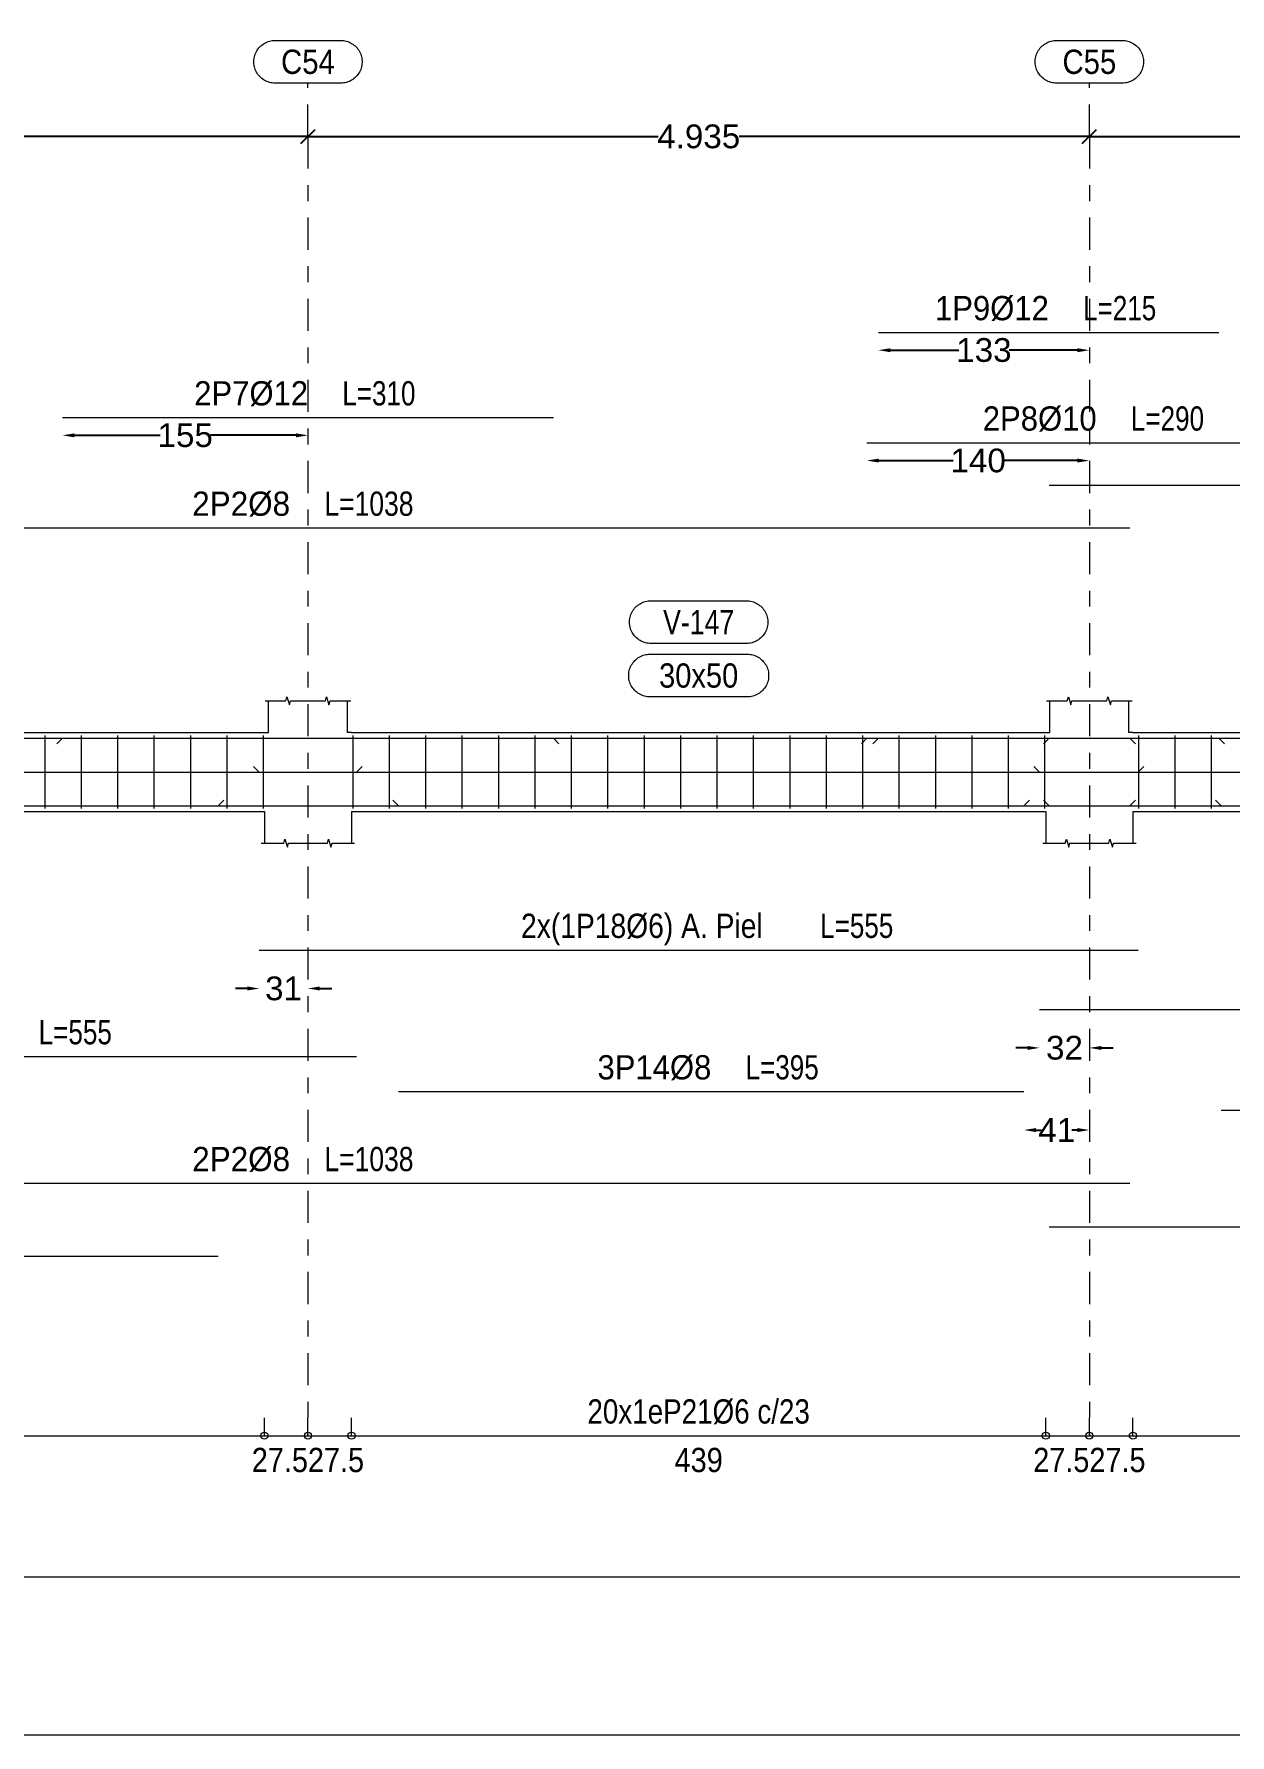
# Model space of a CAD drawing. Header units: millimetres. Extents: x 2 to 158, y -69 to 77.
# Drawn here: x 102.46 to 110.01, y 2.99 to 13.73 of the extents above; entities that cross this region are included whole.
import ezdxf
from ezdxf.enums import TextEntityAlignment as Align

# ---------------------------------------------------------------- set-up
doc = ezdxf.new("R2010")
doc.units = ezdxf.units.MM
doc.linetypes.add('CYPE_RAYAPUNTO', pattern=[0.4125, 0.2025, -0.105, 0, -0.105])
for name, color, linetype, lineweight in [('ALZ_ARM_LONG_ARM_TEXTOS', 3, 'Continuous', 9), ('ALZ_ARM_LONG_TXT_LONG', 3, 'Continuous', 9), ('ALZ_ARM_TRANS_TXT_EST', 3, 'Continuous', 9), ('ALZ_CONT_NUDOS', 122, 'Continuous', 9), ('ALZ_CONT_VIG_HORMIGON', 2, 'Continuous', 9), ('ALZ_COT_COT_ARM', 3, 'Continuous', 0), ('ALZ_COT_COT_EST', 3, 'Continuous', 0), ('ALZ_COT_COT_LIN_APOYOS', 2, 'CYPE_RAYAPUNTO', 0), ('ALZ_COT_LONGITUD_PROYECTADA', 122, 'Continuous', 0), ('ALZ_COT_TEXTOS_ESTRIBOS', 122, 'Continuous', 0), ('ALZ_REF_COT_LIN_AUX_COTA', 2, 'CYPE_RAYAPUNTO', 9), ('ALZ_REF_REF_NOMBRE', 3, 'Continuous', 9), ('ALZ_REF_REF_REFERENCIA', 3, 'Continuous', 9), ('ALZ_REF_TEXTO_REF_NOMBRE', 3, 'Continuous', 9), ('ALZ_REF_TEXTO_REF_REFERENCIA', 3, 'Continuous', 9), ('ARM_LONGITUDINAL_Ø10', 103, 'Continuous', 9), ('ARM_LONGITUDINAL_Ø12', 171, 'Continuous', 9), ('ARM_LONGITUDINAL_Ø6', 151, 'Continuous', 9), ('ARM_LONGITUDINAL_Ø8', 32, 'Continuous', 9), ('ARM_TRANSVERSAL_Ø6', 151, 'Continuous', 9), ('RECUAD_LIMITES', 2, 'Continuous', 0), ('RECUAD_MARCO', 1, 'Continuous', 20)]:
    doc.layers.add(name, color=color, linetype=linetype, lineweight=lineweight)
doc.styles.add('CYPETXT_0.225_romans', font='arial.ttf', dxfattribs={"height": 0.15})
doc.styles.add('CYPETXT_romans', font='arial.ttf', dxfattribs={"height": 0.2})
doc.dimstyles.new('cype_arrow', dxfattribs={"dimtxt": 0.18, "dimasz": 0.075, "dimexe": 0.05625, "dimexo": 0.05625, "dimgap": 0, "dimtad": 0, "dimdec": 4, "dimzin": 0, "dimdsep": 46, "dimtxsty": 'CYPETXT_0.225_romans', "dimcen": 0.09, "dimadec": 0, "dimazin": 0, "dimtfac": 1, "dimtdec": 4, "dimtofl": 0, "dimtmove": 2, "dimatfit": 3, "dimfxl": 1, "dimtolj": 1, "dimtzin": 0, "dimarcsym": 0})
doc.dimstyles.new('cype_oblique', dxfattribs={"dimtxt": 0.18, "dimasz": 0.18, "dimexe": 0.05625, "dimexo": 0.05625, "dimgap": 0, "dimtad": 0, "dimdec": 4, "dimzin": 0, "dimdsep": 46, "dimtxsty": 'CYPETXT_0.225_romans', "dimblk": 'OBLIQUE', "dimtsz": 0.045, "dimcen": 0.09, "dimadec": 0, "dimazin": 0, "dimtfac": 1, "dimtdec": 4, "dimtofl": 0, "dimtmove": 2, "dimatfit": 3, "dimfxl": 1, "dimtolj": 1, "dimtzin": 0, "dimarcsym": 0})

# ---------------------------------------------------------------- blocks, each defined once
blk = doc.blocks.new('*D222')
at = {"layer": 'ALZ_COT_LONGITUD_PROYECTADA', "color": 0, "lineweight": -2, "transparency": 16777216}
for p, q in [((99.21, 13.041), (99.3, 13.131)), ((104.145, 13.041), (104.235, 13.131)), ((99.255, 13.086), (101.466, 13.086)), ((104.19, 13.086), (101.979, 13.086))]:
    blk.add_line(p, q, dxfattribs=at)
at = {"layer": 'Defpoints', "color": 0, "transparency": 16777216}
for p in [(99.255, 13.086), (99.255, 13.086), (104.19, 13.086)]:
    blk.add_point(p, dxfattribs=at)
at = {"layer": 'ALZ_COT_LONGITUD_PROYECTADA', "color": 0, "transparency": 16777216, "insert": (101.723, 13.086), "char_height": 0.15, "attachment_point": 5, "style": 'CYPETXT_0.225_romans'}
blk.add_mtext('\\A1;4.935', dxfattribs=at)
blk = doc.blocks.new('_OBLIQUE')
at = {"color": 0, "linetype": 'ByBlock', "lineweight": -2}
blk.add_line((-0.5, -0.5), (0.5, 0.5), dxfattribs=at)
blk = doc.blocks.new('*D223')
at = {"layer": 'ALZ_COT_LONGITUD_PROYECTADA', "color": 0, "lineweight": -2, "transparency": 16777216}
for p, q in [((104.145, 13.041), (104.235, 13.131)), ((109.08, 13.041), (109.17, 13.131)), ((104.19, 13.086), (106.401, 13.086)), ((109.125, 13.086), (106.914, 13.086))]:
    blk.add_line(p, q, dxfattribs=at)
at = {"layer": 'Defpoints', "color": 0, "transparency": 16777216}
for p in [(104.19, 13.086), (104.19, 13.086), (109.125, 13.086)]:
    blk.add_point(p, dxfattribs=at)
at = {"layer": 'ALZ_COT_LONGITUD_PROYECTADA', "color": 0, "transparency": 16777216, "insert": (106.658, 13.086), "char_height": 0.15, "attachment_point": 5, "style": 'CYPETXT_0.225_romans'}
blk.add_mtext('\\A1;4.935', dxfattribs=at)
blk = doc.blocks.new('*D224')
at = {"layer": 'ALZ_COT_LONGITUD_PROYECTADA', "color": 0, "lineweight": -2, "transparency": 16777216}
for p, q in [((109.08, 13.041), (109.17, 13.131)), ((113.15, 13.041), (113.24, 13.131)), ((109.125, 13.086), (110.962, 13.086)), ((113.195, 13.086), (111.358, 13.086))]:
    blk.add_line(p, q, dxfattribs=at)
at = {"layer": 'Defpoints', "color": 0, "transparency": 16777216}
for p in [(109.125, 13.086), (109.125, 13.086), (113.195, 13.086)]:
    blk.add_point(p, dxfattribs=at)
at = {"layer": 'ALZ_COT_LONGITUD_PROYECTADA', "color": 0, "transparency": 16777216, "insert": (111.16, 13.086), "char_height": 0.15, "attachment_point": 5, "style": 'CYPETXT_0.225_romans'}
blk.add_mtext('\\A1;4.07', dxfattribs=at)
blk = doc.blocks.new('*D233')
at = {"layer": 'ALZ_COT_COT_ARM', "color": 0, "lineweight": -2, "transparency": 16777216}
for p, q in [((103.808, 7.702), (103.733, 7.702)), ((104.265, 7.702), (104.34, 7.702))]:
    blk.add_line(p, q, dxfattribs=at)
at = {"layer": 'ALZ_COT_COT_ARM', "color": 0, "transparency": 16777216}
for points in [[(103.808, 7.715), (103.808, 7.69), (103.883, 7.702)], [(104.265, 7.715), (104.265, 7.69), (104.19, 7.702)]]:
    blk.add_solid(points, dxfattribs=at)
at = {"layer": 'Defpoints', "color": 0, "transparency": 16777216}
for p in [(103.883, 7.702), (104.19, 7.702), (104.19, 7.702)]:
    blk.add_point(p, dxfattribs=at)
at = {"layer": 'ALZ_COT_COT_ARM', "color": 0, "transparency": 16777216, "insert": (104.036, 7.702), "char_height": 0.15, "attachment_point": 5, "style": 'CYPETXT_0.225_romans'}
blk.add_mtext('\\A1;31', dxfattribs=at)
blk = doc.blocks.new('*D234')
at = {"layer": 'ALZ_COT_COT_ARM', "color": 0, "lineweight": -2, "transparency": 16777216}
for p, q in [((108.735, 7.327), (108.66, 7.327)), ((109.2, 7.327), (109.275, 7.327))]:
    blk.add_line(p, q, dxfattribs=at)
at = {"layer": 'ALZ_COT_COT_ARM', "color": 0, "transparency": 16777216}
for points in [[(108.735, 7.339), (108.735, 7.314), (108.81, 7.327)], [(109.2, 7.339), (109.2, 7.314), (109.125, 7.327)]]:
    blk.add_solid(points, dxfattribs=at)
at = {"layer": 'Defpoints', "color": 0, "transparency": 16777216}
for p in [(108.81, 7.327), (109.125, 7.327), (109.125, 7.327)]:
    blk.add_point(p, dxfattribs=at)
at = {"layer": 'ALZ_COT_COT_ARM', "color": 0, "transparency": 16777216, "insert": (108.968, 7.327), "char_height": 0.15, "attachment_point": 5, "style": 'CYPETXT_0.225_romans'}
blk.add_mtext('\\A1;32', dxfattribs=at)
blk = doc.blocks.new('*D243')
at = {"layer": 'ALZ_COT_COT_ARM', "color": 0, "lineweight": -2, "transparency": 16777216}
for p, q in [((102.715, 11.198), (103.256, 11.198)), ((104.115, 11.198), (103.574, 11.198))]:
    blk.add_line(p, q, dxfattribs=at)
at = {"layer": 'ALZ_COT_COT_ARM', "color": 0, "transparency": 16777216}
for points in [[(102.715, 11.21), (102.715, 11.185), (102.64, 11.198)], [(104.115, 11.21), (104.115, 11.185), (104.19, 11.198)]]:
    blk.add_solid(points, dxfattribs=at)
at = {"layer": 'Defpoints', "color": 0, "transparency": 16777216}
for p in [(102.64, 11.198), (104.19, 11.198), (104.19, 11.198)]:
    blk.add_point(p, dxfattribs=at)
at = {"layer": 'ALZ_COT_COT_ARM', "color": 0, "transparency": 16777216, "insert": (103.415, 11.198), "char_height": 0.15, "attachment_point": 5, "style": 'CYPETXT_0.225_romans'}
blk.add_mtext('\\A1;155', dxfattribs=at)
blk = doc.blocks.new('*D244')
at = {"layer": 'ALZ_COT_COT_ARM', "color": 0, "lineweight": -2, "transparency": 16777216}
for p, q in [((107.795, 11.038), (108.264, 11.038)), ((109.05, 11.038), (108.581, 11.038))]:
    blk.add_line(p, q, dxfattribs=at)
at = {"layer": 'ALZ_COT_COT_ARM', "color": 0, "transparency": 16777216}
for points in [[(107.795, 11.051), (107.795, 11.026), (107.72, 11.038)], [(109.05, 11.051), (109.05, 11.026), (109.125, 11.038)]]:
    blk.add_solid(points, dxfattribs=at)
at = {"layer": 'Defpoints', "color": 0, "transparency": 16777216}
for p in [(107.72, 11.038), (109.125, 11.038), (109.125, 11.038)]:
    blk.add_point(p, dxfattribs=at)
at = {"layer": 'ALZ_COT_COT_ARM', "color": 0, "transparency": 16777216, "insert": (108.423, 11.038), "char_height": 0.15, "attachment_point": 5, "style": 'CYPETXT_0.225_romans'}
blk.add_mtext('\\A1;140', dxfattribs=at)
blk = doc.blocks.new('*D245')
at = {"layer": 'ALZ_COT_COT_ARM', "color": 0, "lineweight": -2, "transparency": 16777216}
for p, q in [((107.868, 11.736), (108.301, 11.736)), ((109.05, 11.736), (108.618, 11.736))]:
    blk.add_line(p, q, dxfattribs=at)
at = {"layer": 'ALZ_COT_COT_ARM', "color": 0, "transparency": 16777216}
for points in [[(107.868, 11.748), (107.868, 11.723), (107.793, 11.736)], [(109.05, 11.748), (109.05, 11.723), (109.125, 11.736)]]:
    blk.add_solid(points, dxfattribs=at)
at = {"layer": 'Defpoints', "color": 0, "transparency": 16777216}
for p in [(107.793, 11.736), (109.125, 11.736), (109.125, 11.736)]:
    blk.add_point(p, dxfattribs=at)
at = {"layer": 'ALZ_COT_COT_ARM', "color": 0, "transparency": 16777216, "insert": (108.459, 11.736), "char_height": 0.15, "attachment_point": 5, "style": 'CYPETXT_0.225_romans'}
blk.add_mtext('\\A1;133', dxfattribs=at)
blk = doc.blocks.new('*D248')
at = {"layer": 'ALZ_COT_COT_ARM', "color": 0, "lineweight": -2, "transparency": 16777216}
for p, q in [((108.787, 6.808), (108.823, 6.808)), ((109.05, 6.808), (109.014, 6.808))]:
    blk.add_line(p, q, dxfattribs=at)
at = {"layer": 'ALZ_COT_COT_ARM', "color": 0, "transparency": 16777216}
for points in [[(108.787, 6.82), (108.787, 6.795), (108.712, 6.808)], [(109.05, 6.82), (109.05, 6.795), (109.125, 6.808)]]:
    blk.add_solid(points, dxfattribs=at)
at = {"layer": 'Defpoints', "color": 0, "transparency": 16777216}
for p in [(108.712, 6.808), (109.125, 6.808), (109.125, 6.808)]:
    blk.add_point(p, dxfattribs=at)
at = {"layer": 'ALZ_COT_COT_ARM', "color": 0, "transparency": 16777216, "insert": (108.919, 6.808), "char_height": 0.15, "attachment_point": 5, "style": 'CYPETXT_0.225_romans'}
blk.add_mtext('\\A1;41', dxfattribs=at)

msp = doc.modelspace()

# ---------------------------------------------------------------- linework, layer by layer
at = {"layer": 'ALZ_CONT_NUDOS'}
for p, q in [((103.94015, 9.32004), (103.94015, 9.52004)), ((104.44015, 9.32004), (104.44015, 9.52004)), ((108.87515, 9.32004), (108.87515, 9.52004)), ((109.37515, 9.32004), (109.37515, 9.52004)), ((103.91515, 9.32004), (103.94015, 9.32004)), ((104.46515, 9.32004), (104.44015, 9.32004)), ((108.85015, 9.32004), (108.87515, 9.32004)), ((109.40015, 9.32004), (109.37515, 9.32004)), ((103.91515, 8.82004), (103.91515, 8.62004)), ((104.46515, 8.82004), (104.46515, 8.62004)), ((108.85015, 8.82004), (108.85015, 8.62004)), ((109.40015, 8.82004), (109.40015, 8.62004))]:
    msp.add_line(p, q, dxfattribs=at)
for points in [[(103.92015, 9.52004), (104.05015, 9.52004), (104.05765, 9.54504), (104.07265, 9.49504), (104.08015, 9.52004), (104.21015, 9.52004)], [(104.17015, 9.52004), (104.30015, 9.52004), (104.30765, 9.54504), (104.32265, 9.49504), (104.33015, 9.52004), (104.46015, 9.52004)], [(108.85515, 9.52004), (108.98515, 9.52004), (108.99265, 9.54504), (109.00765, 9.49504), (109.01515, 9.52004), (109.14515, 9.52004)], [(109.10515, 9.52004), (109.23515, 9.52004), (109.24265, 9.54504), (109.25765, 9.49504), (109.26515, 9.52004), (109.39515, 9.52004)], [(103.89515, 8.62004), (104.03765, 8.62004), (104.04515, 8.64504), (104.06015, 8.59504), (104.06765, 8.62004), (104.21015, 8.62004)], [(104.17015, 8.62004), (104.31265, 8.62004), (104.32015, 8.64504), (104.33515, 8.59504), (104.34265, 8.62004), (104.48515, 8.62004)], [(108.83015, 8.62004), (108.97265, 8.62004), (108.98015, 8.64504), (108.99515, 8.59504), (109.00265, 8.62004), (109.14515, 8.62004)], [(109.10515, 8.62004), (109.24765, 8.62004), (109.25515, 8.64504), (109.27015, 8.59504), (109.27765, 8.62004), (109.42015, 8.62004)]]:
    msp.add_lwpolyline(points, dxfattribs=at)
at = {"layer": 'ALZ_CONT_VIG_HORMIGON'}
for p, q in [((99.53015, 9.32004), (103.91515, 9.32004)), ((104.46515, 9.32004), (108.85015, 9.32004)), ((109.40015, 9.32004), (112.92015, 9.32004)), ((99.53015, 8.82004), (103.91515, 8.82004)), ((104.46515, 8.82004), (108.85015, 8.82004)), ((109.40015, 8.82004), (112.92015, 8.82004))]:
    msp.add_line(p, q, dxfattribs=at)
at = {"layer": 'ALZ_COT_COT_EST'}
for p, q in [((103.91515, 4.87622), (103.91515, 4.98872)), ((104.19015, 4.87622), (104.19015, 4.98872)), ((104.46515, 4.87622), (104.46515, 4.98872)), ((108.85015, 4.87622), (108.85015, 4.98872)), ((109.12515, 4.87622), (109.12515, 4.98872)), ((109.40015, 4.87622), (109.40015, 4.98872))]:
    msp.add_line(p, q, dxfattribs=at)
for points in [[(99.53015, 4.87622), (103.91515, 4.87622), (103.91515, 4.98872)], [(103.91515, 4.87622), (104.19015, 4.87622), (104.19015, 4.98872)], [(104.19015, 4.87622), (104.46515, 4.87622), (104.46515, 4.98872)], [(104.46515, 4.87622), (108.85015, 4.87622), (108.85015, 4.98872)], [(108.85015, 4.87622), (109.12515, 4.87622), (109.12515, 4.98872)], [(109.12515, 4.87622), (109.40015, 4.87622), (109.40015, 4.98872)], [(109.40015, 4.87622), (112.92015, 4.87622), (112.92015, 4.98872)]]:
    msp.add_lwpolyline(points, dxfattribs=at)
for centre in [(103.91515, 4.87622), (103.91515, 4.87622), (104.19015, 4.87622), (104.19015, 4.87622), (104.46515, 4.87622), (104.46515, 4.87622), (108.85015, 4.87622), (108.85015, 4.87622), (109.12515, 4.87622), (109.12515, 4.87622), (109.40015, 4.87622), (109.40015, 4.87622)]:
    msp.add_circle(centre, 0.0225, dxfattribs=at)
at = {"layer": 'ALZ_COT_COT_LIN_APOYOS'}
for p, q in [((104.19015, 13.08585), (104.19015, 4.87622)), ((109.12515, 13.08585), (109.12515, 4.87622))]:
    msp.add_line(p, q, dxfattribs=at)
at = {"layer": 'ALZ_REF_COT_LIN_AUX_COTA'}
for p, q in [((104.19015, 13.08585), (104.19015, 13.42335)), ((109.12515, 13.08585), (109.12515, 13.42335))]:
    msp.add_line(p, q, dxfattribs=at)
at = {"layer": 'ALZ_REF_REF_NOMBRE'}
for points in [[(106.95915, 10.15254), (106.96816, 10.15224), (106.97714, 10.15134), (106.98604, 10.14984), (106.99481, 10.14774), (107.00343, 10.14507), (107.01185, 10.14183), (107.02003, 10.13803), (107.02795, 10.13369), (107.03555, 10.12884), (107.04281, 10.12349), (107.0497, 10.11766), (107.05619, 10.11139), (107.06224, 10.1047), (107.06783, 10.09762), (107.07294, 10.09018), (107.07754, 10.08242), (107.08161, 10.07437), (107.08513, 10.06606), (107.08809, 10.05754), (107.09047, 10.04884), (107.09227, 10.03999), (107.09347, 10.03105), (107.09407, 10.02205), (107.09407, 10.01303), (107.09347, 10.00403), (107.09227, 9.99509), (107.09047, 9.98624), (107.08809, 9.97754), (107.08513, 9.96902), (107.08161, 9.96071), (107.07754, 9.95266), (107.07294, 9.9449), (107.06783, 9.93746), (107.06224, 9.93038), (107.05619, 9.92369), (107.0497, 9.91742), (107.04281, 9.91159), (107.03555, 9.90624), (107.02795, 9.90139), (107.02003, 9.89705), (107.01185, 9.89325), (107.00343, 9.89001), (106.99481, 9.88734), (106.98604, 9.88525), (106.97714, 9.88374), (106.96816, 9.88284), (106.95915, 9.88254), (106.35615, 9.88254), (106.34713, 9.88284), (106.33815, 9.88374), (106.32926, 9.88525), (106.32048, 9.88734), (106.31186, 9.89001), (106.30345, 9.89325), (106.29526, 9.89705), (106.28735, 9.90139), (106.27974, 9.90624), (106.27248, 9.91159), (106.26559, 9.91742), (106.25911, 9.92369), (106.25305, 9.93038), (106.24746, 9.93746), (106.24236, 9.9449), (106.23776, 9.95266), (106.23369, 9.96071), (106.23017, 9.96902), (106.22721, 9.97754), (106.22483, 9.98624), (106.22303, 9.99509), (106.22183, 10.00403), (106.22122, 10.01303), (106.22122, 10.02205), (106.22183, 10.03105), (106.22303, 10.03999), (106.22483, 10.04884), (106.22721, 10.05754), (106.23017, 10.06606), (106.23369, 10.07437), (106.23776, 10.08242), (106.24236, 10.09018), (106.24746, 10.09762), (106.25305, 10.1047), (106.25911, 10.11139), (106.26559, 10.11766), (106.27248, 10.12349), (106.27974, 10.12884), (106.28735, 10.13369), (106.29526, 10.13803), (106.30345, 10.14183), (106.31186, 10.14507), (106.32048, 10.14774), (106.32926, 10.14984), (106.33815, 10.15134), (106.34713, 10.15224), (106.35615, 10.15254), (106.95915, 10.15254)], [(106.96477, 9.81504), (106.97379, 9.81474), (106.98277, 9.81384), (106.99166, 9.81234), (107.00044, 9.81024), (107.00906, 9.80757), (107.01748, 9.80433), (107.02566, 9.80053), (107.03357, 9.79619), (107.04118, 9.79134), (107.04844, 9.78599), (107.05533, 9.78016), (107.06181, 9.77389), (107.06787, 9.7672), (107.07346, 9.76012), (107.07856, 9.75268), (107.08316, 9.74492), (107.08723, 9.73687), (107.09075, 9.72856), (107.09371, 9.72004), (107.0961, 9.71134), (107.09789, 9.70249), (107.09909, 9.69355), (107.0997, 9.68455), (107.0997, 9.67553), (107.09909, 9.66653), (107.09789, 9.65759), (107.0961, 9.64874), (107.09371, 9.64004), (107.09075, 9.63152), (107.08723, 9.62321), (107.08316, 9.61516), (107.07856, 9.6074), (107.07346, 9.59996), (107.06787, 9.59288), (107.06181, 9.58619), (107.05533, 9.57992), (107.04844, 9.57409), (107.04118, 9.56874), (107.03357, 9.56389), (107.02566, 9.55955), (107.01748, 9.55575), (107.00906, 9.55251), (107.00044, 9.54984), (106.99166, 9.54775), (106.98277, 9.54624), (106.97379, 9.54534), (106.96477, 9.54504), (106.35052, 9.54504), (106.34151, 9.54534), (106.33253, 9.54624), (106.32363, 9.54775), (106.31486, 9.54984), (106.30624, 9.55251), (106.29782, 9.55575), (106.28964, 9.55955), (106.28172, 9.56389), (106.27412, 9.56874), (106.26686, 9.57409), (106.25997, 9.57992), (106.25348, 9.58619), (106.24743, 9.59288), (106.24184, 9.59996), (106.23673, 9.6074), (106.23213, 9.61516), (106.22807, 9.62321), (106.22454, 9.63152), (106.22158, 9.64004), (106.2192, 9.64874), (106.2174, 9.65759), (106.2162, 9.66653), (106.2156, 9.67553), (106.2156, 9.68455), (106.2162, 9.69355), (106.2174, 9.70249), (106.2192, 9.71134), (106.22158, 9.72004), (106.22454, 9.72856), (106.22807, 9.73687), (106.23213, 9.74492), (106.23673, 9.75268), (106.24184, 9.76012), (106.24743, 9.7672), (106.25348, 9.77389), (106.25997, 9.78016), (106.26686, 9.78599), (106.27412, 9.79134), (106.28172, 9.79619), (106.28964, 9.80053), (106.29782, 9.80433), (106.30624, 9.80757), (106.31486, 9.81024), (106.32363, 9.81234), (106.33253, 9.81384), (106.34151, 9.81474), (106.35052, 9.81504), (106.96477, 9.81504)]]:
    msp.add_lwpolyline(points, close=True, dxfattribs=at)
at = {"layer": 'ALZ_REF_REF_REFERENCIA'}
for points in [[(104.39715, 13.69335), (104.40616, 13.69305), (104.41514, 13.69215), (104.42404, 13.69065), (104.43281, 13.68856), (104.44143, 13.68588), (104.44985, 13.68264), (104.45803, 13.67884), (104.46595, 13.67451), (104.47355, 13.66965), (104.48081, 13.6643), (104.4877, 13.65848), (104.49419, 13.6522), (104.50024, 13.64551), (104.50583, 13.63843), (104.51094, 13.63099), (104.51554, 13.62323), (104.51961, 13.61518), (104.52313, 13.60687), (104.52609, 13.59835), (104.52847, 13.58965), (104.53027, 13.58081), (104.53147, 13.57187), (104.53207, 13.56286), (104.53207, 13.55384), (104.53147, 13.54484), (104.53027, 13.5359), (104.52847, 13.52706), (104.52609, 13.51836), (104.52313, 13.50983), (104.51961, 13.50153), (104.51554, 13.49348), (104.51094, 13.48571), (104.50583, 13.47827), (104.50024, 13.47119), (104.49419, 13.4645), (104.4877, 13.45823), (104.48081, 13.45241), (104.47355, 13.44705), (104.46595, 13.4422), (104.45803, 13.43786), (104.44985, 13.43407), (104.44143, 13.43082), (104.43281, 13.42815), (104.42404, 13.42606), (104.41514, 13.42456), (104.40616, 13.42366), (104.39715, 13.42335), (103.98315, 13.42335), (103.97413, 13.42366), (103.96515, 13.42456), (103.95626, 13.42606), (103.94748, 13.42815), (103.93886, 13.43082), (103.93045, 13.43407), (103.92226, 13.43786), (103.91435, 13.4422), (103.90674, 13.44705), (103.89948, 13.45241), (103.89259, 13.45823), (103.88611, 13.4645), (103.88005, 13.47119), (103.87446, 13.47827), (103.86936, 13.48571), (103.86476, 13.49348), (103.86069, 13.50153), (103.85717, 13.50983), (103.85421, 13.51836), (103.85183, 13.52706), (103.85003, 13.5359), (103.84883, 13.54484), (103.84822, 13.55384), (103.84822, 13.56286), (103.84883, 13.57187), (103.85003, 13.58081), (103.85183, 13.58965), (103.85421, 13.59835), (103.85717, 13.60687), (103.86069, 13.61518), (103.86476, 13.62323), (103.86936, 13.63099), (103.87446, 13.63843), (103.88005, 13.64551), (103.88611, 13.6522), (103.89259, 13.65848), (103.89948, 13.6643), (103.90674, 13.66965), (103.91435, 13.67451), (103.92226, 13.67884), (103.93045, 13.68264), (103.93886, 13.68588), (103.94748, 13.68856), (103.95626, 13.69065), (103.96515, 13.69215), (103.97413, 13.69305), (103.98315, 13.69335), (104.39715, 13.69335)], [(109.33215, 13.69335), (109.34116, 13.69305), (109.35014, 13.69215), (109.35904, 13.69065), (109.36781, 13.68856), (109.37643, 13.68588), (109.38485, 13.68264), (109.39303, 13.67884), (109.40095, 13.67451), (109.40855, 13.66965), (109.41581, 13.6643), (109.4227, 13.65848), (109.42919, 13.6522), (109.43524, 13.64551), (109.44083, 13.63843), (109.44594, 13.63099), (109.45054, 13.62323), (109.45461, 13.61518), (109.45813, 13.60687), (109.46109, 13.59835), (109.46347, 13.58965), (109.46527, 13.58081), (109.46647, 13.57187), (109.46707, 13.56286), (109.46707, 13.55384), (109.46647, 13.54484), (109.46527, 13.5359), (109.46347, 13.52706), (109.46109, 13.51836), (109.45813, 13.50983), (109.45461, 13.50153), (109.45054, 13.49348), (109.44594, 13.48571), (109.44083, 13.47827), (109.43524, 13.47119), (109.42919, 13.4645), (109.4227, 13.45823), (109.41581, 13.45241), (109.40855, 13.44705), (109.40095, 13.4422), (109.39303, 13.43786), (109.38485, 13.43407), (109.37643, 13.43082), (109.36781, 13.42815), (109.35904, 13.42606), (109.35014, 13.42456), (109.34116, 13.42366), (109.33215, 13.42335), (108.91815, 13.42335), (108.90913, 13.42366), (108.90015, 13.42456), (108.89126, 13.42606), (108.88248, 13.42815), (108.87386, 13.43082), (108.86545, 13.43407), (108.85726, 13.43786), (108.84935, 13.4422), (108.84174, 13.44705), (108.83448, 13.45241), (108.82759, 13.45823), (108.82111, 13.4645), (108.81505, 13.47119), (108.80946, 13.47827), (108.80436, 13.48571), (108.79976, 13.49348), (108.79569, 13.50153), (108.79217, 13.50983), (108.78921, 13.51836), (108.78683, 13.52706), (108.78503, 13.5359), (108.78383, 13.54484), (108.78322, 13.55384), (108.78322, 13.56286), (108.78383, 13.57187), (108.78503, 13.58081), (108.78683, 13.58965), (108.78921, 13.59835), (108.79217, 13.60687), (108.79569, 13.61518), (108.79976, 13.62323), (108.80436, 13.63099), (108.80946, 13.63843), (108.81505, 13.64551), (108.82111, 13.6522), (108.82759, 13.65848), (108.83448, 13.6643), (108.84174, 13.66965), (108.84935, 13.67451), (108.85726, 13.67884), (108.86545, 13.68264), (108.87386, 13.68588), (108.88248, 13.68856), (108.89126, 13.69065), (108.90015, 13.69215), (108.90913, 13.69305), (108.91815, 13.69335), (109.33215, 13.69335)]]:
    msp.add_lwpolyline(points, close=True, dxfattribs=at)
at = {"layer": 'ARM_LONGITUDINAL_Ø10'}
msp.add_line((107.72033, 9.28404), (107.68497, 9.24869), dxfattribs=at)
for points in [[(107.72033, 11.15085), (110.62033, 11.15085)], [(107.72033, 9.28404), (110.62033, 9.28404)]]:
    msp.add_lwpolyline(points, dxfattribs=at)
at = {"layer": 'ARM_LONGITUDINAL_Ø12'}
for p, q in [((102.64015, 9.28404), (102.60479, 9.24869)), ((105.74015, 9.28404), (105.7755, 9.24869)), ((107.79345, 9.28404), (107.75809, 9.24869)), ((109.94345, 9.28404), (109.97881, 9.24869))]:
    msp.add_line(p, q, dxfattribs=at)
for points in [[(107.79345, 11.84835), (109.94345, 11.84835)], [(102.64015, 11.31004), (105.74015, 11.31004)], [(102.64015, 9.28404), (105.74015, 9.28404)], [(107.79345, 9.28404), (109.94345, 9.28404)]]:
    msp.add_lwpolyline(points, dxfattribs=at)
at = {"layer": 'ARM_LONGITUDINAL_Ø6'}
for p, q in [((103.88265, 9.07004), (103.84729, 9.1054)), ((104.49765, 9.07004), (104.533, 9.1054)), ((108.81015, 9.07004), (108.77479, 9.1054)), ((109.43265, 9.07004), (109.468, 9.1054))]:
    msp.add_line(p, q, dxfattribs=at)
for points in [[(98.94765, 9.07004), (104.49765, 9.07004)], [(103.88265, 9.07004), (109.43265, 9.07004)], [(108.81015, 9.07004), (113.51015, 9.07004)], [(103.88265, 7.94504), (109.43265, 7.94504)], [(108.81015, 7.56959), (113.51015, 7.56959)], [(98.94765, 7.27279), (104.49765, 7.27279)]]:
    msp.add_lwpolyline(points, dxfattribs=at)
at = {"layer": 'ARM_LONGITUDINAL_Ø8'}
for p, q in [((108.87015, 9.28404), (108.83479, 9.24869)), ((109.38015, 9.28404), (109.4155, 9.24869)), ((103.62265, 8.85604), (103.658, 8.8914)), ((104.76186, 8.85604), (104.72651, 8.8914)), ((108.71186, 8.85604), (108.74722, 8.8914)), ((108.87015, 8.85604), (108.83479, 8.8914)), ((109.38015, 8.85604), (109.4155, 8.8914)), ((109.95681, 8.85604), (109.92146, 8.8914))]:
    msp.add_line(p, q, dxfattribs=at)
for points in [[(108.87015, 10.88237), (117.50522, 10.88237)], [(99.00015, 10.61254), (109.38015, 10.61254)], [(99.00015, 9.28404), (109.38015, 9.28404)], [(108.87015, 9.28404), (117.50522, 9.28404)], [(99.00015, 8.85604), (109.38015, 8.85604)], [(99.82265, 8.85604), (103.62265, 8.85604)], [(104.76186, 8.85604), (108.71186, 8.85604)], [(108.87015, 8.85604), (117.50522, 8.85604)], [(109.95681, 8.85604), (112.65681, 8.85604)], [(104.76186, 7.05091), (108.71186, 7.05091)], [(109.95681, 6.93403), (112.65681, 6.93403)], [(99.00015, 6.47122), (109.38015, 6.47122)], [(108.87015, 6.19582), (117.50522, 6.19582)], [(99.82265, 6.01122), (103.62265, 6.01122)]]:
    msp.add_lwpolyline(points, dxfattribs=at)
at = {"layer": 'ARM_TRANSVERSAL_Ø6'}
for p, q in [((102.52765, 9.30004), (102.52765, 8.84004)), ((102.75765, 9.30004), (102.75765, 8.84004)), ((102.98765, 9.30004), (102.98765, 8.84004)), ((103.21765, 9.30004), (103.21765, 8.84004)), ((103.44765, 9.30004), (103.44765, 8.84004)), ((103.67765, 9.30004), (103.67765, 8.84004)), ((103.90765, 9.30004), (103.90765, 8.84004)), ((104.47265, 9.30004), (104.47265, 8.84004)), ((104.70265, 9.30004), (104.70265, 8.84004)), ((104.93265, 9.30004), (104.93265, 8.84004)), ((105.16265, 9.30004), (105.16265, 8.84004)), ((105.39265, 9.30004), (105.39265, 8.84004)), ((105.62265, 9.30004), (105.62265, 8.84004)), ((105.85265, 9.30004), (105.85265, 8.84004)), ((106.08265, 9.30004), (106.08265, 8.84004)), ((106.31265, 9.30004), (106.31265, 8.84004)), ((106.54265, 9.30004), (106.54265, 8.84004)), ((106.77265, 9.30004), (106.77265, 8.84004)), ((107.00265, 9.30004), (107.00265, 8.84004)), ((107.23265, 9.30004), (107.23265, 8.84004)), ((107.46265, 9.30004), (107.46265, 8.84004)), ((107.69265, 9.30004), (107.69265, 8.84004)), ((107.92265, 9.30004), (107.92265, 8.84004)), ((108.15265, 9.30004), (108.15265, 8.84004)), ((108.38265, 9.30004), (108.38265, 8.84004)), ((108.61265, 9.30004), (108.61265, 8.84004)), ((108.84265, 9.30004), (108.84265, 8.84004)), ((109.43515, 9.30004), (109.43515, 8.84004)), ((109.66515, 9.30004), (109.66515, 8.84004)), ((109.89515, 9.30004), (109.89515, 8.84004))]:
    msp.add_line(p, q, dxfattribs=at)
at = {"layer": 'RECUAD_LIMITES'}
msp.add_lwpolyline([(67.36494, 2.98504), (158.36494, 2.98504), (158.36494, 22.38504), (67.36494, 22.38504), (67.36494, 4.08504)], close=True, dxfattribs=at)
at = {"layer": 'RECUAD_MARCO'}
msp.add_lwpolyline([(69.86494, 3.98504), (157.36494, 3.98504), (157.36494, 21.38504), (69.86494, 21.38504), (69.86494, 5.08504)], close=True, dxfattribs=at)

# ---------------------------------------------------------------- texts
at = {"layer": 'ALZ_ARM_LONG_ARM_TEXTOS', "style": 'CYPETXT_romans'}
for s, height, width, p in [('1P9%%c12', 0.153333, 0.914795, (108.5097, 11.92502)), ('2P7%%c12', 0.153333, 0.914795, (103.8314, 11.38671)), ('2P8%%c10', 0.153333, 0.914795, (108.81158, 11.22752)), ('2P2%%c8', 0.153333, 0.926742, (103.7684, 10.68921)), ('2x(1P18%%c6) A. Piel', 0.1533333, 0.832631, (106.2989, 8.02171)), ('3P14%%c8', 0.153333, 0.914795, (106.37811, 7.12757)), ('2P2%%c8', 0.153333, 0.926742, (103.7684, 6.54789))]:
    msp.add_text(s, height=height, dxfattribs=dict(at, width=width)).set_placement(p, align=Align.CENTER)
at = {"layer": 'ALZ_ARM_LONG_TXT_LONG', "style": 'CYPETXT_romans'}
for s, width, p in [(' L=215', 0.768527, (109.29358, 11.92502)), (' L=310', 0.768527, (104.61527, 11.38671)), (' L=290', 0.768527, (109.59545, 11.22752)), (' L=1038', 0.780391, (104.55227, 10.68921)), (' L=555', 0.768527, (107.6329, 8.02171)), (' L=555', 0.768527, (102.6979, 7.34945)), (' L=395', 0.768527, (107.16199, 7.12757)), (' L=1038', 0.780391, (104.55227, 6.54789))]:
    msp.add_text(s, height=0.153333, dxfattribs=dict(at, width=width)).set_placement(p, align=Align.CENTER)
at = {"layer": 'ALZ_ARM_TRANS_TXT_EST', "style": 'CYPETXT_romans', "width": 0.819407}
msp.add_text('20x1eP21%%c6 c/23', height=0.1533333, dxfattribs=at).set_placement((106.65765, 4.95289), align=Align.CENTER)
at = {"layer": 'ALZ_COT_TEXTOS_ESTRIBOS', "style": 'CYPETXT_romans', "width": 0.85041}
for p in [(104.19015, 4.79956), (109.12515, 4.79956)]:
    msp.add_text('27.5', height=0.153333, dxfattribs=at).set_placement(p, align=Align.TOP_RIGHT)
for p in [(104.19015, 4.79956), (109.12515, 4.79956)]:
    msp.add_text('27.5', height=0.153333, dxfattribs=at).set_placement(p, align=Align.TOP_LEFT)
at = {"layer": 'ALZ_COT_TEXTOS_ESTRIBOS', "style": 'CYPETXT_romans', "width": 0.853312}
msp.add_text('439', height=0.153333, dxfattribs=at).set_placement((106.65765, 4.79956), align=Align.TOP_CENTER)
at = {"layer": 'ALZ_REF_TEXTO_REF_NOMBRE', "style": 'CYPETXT_romans'}
for s, width, p in [('V-147', 0.78605, (106.65765, 10.01754)), ('30x50', 0.857077, (106.65765, 9.68004))]:
    msp.add_text(s, height=0.153333, dxfattribs=dict(at, width=width)).set_placement(p, align=Align.MIDDLE_CENTER)
at = {"layer": 'ALZ_REF_TEXTO_REF_REFERENCIA', "style": 'CYPETXT_romans', "width": 0.864}
for s, p in [('C54', (104.19015, 13.55835)), ('C55', (109.12515, 13.55835))]:
    msp.add_text(s, height=0.153333, dxfattribs=at).set_placement(p, align=Align.MIDDLE_CENTER)

# ---------------------------------------------------------------- dimensions: what is measured, and where the dimension line sits
at = {"layer": 'ALZ_COT_COT_ARM'}
for p1, p2, text, picture, middle in [((107.79345, 11.73585), (109.12515, 11.73585), '133', '*D245', (108.4593, 11.73585)), ((102.64015, 11.19754), (104.19015, 11.19754), '155', '*D243', (103.41515, 11.19754)), ((107.72033, 11.03835), (109.12515, 11.03835), '140', '*D244', (108.42274, 11.03835)), ((103.88265, 7.70204), (104.19015, 7.70204), '31', '*D233', (104.0364, 7.70204)), ((108.81015, 7.32659), (109.12515, 7.32659), '32', '*D234', (108.96765, 7.32659)), ((108.71186, 6.80791), (109.12515, 6.80791), '41', '*D248', (108.9185, 6.80791))]:
    dim = msp.add_aligned_dim(p1=p1, p2=p2, distance=0, text=text, dimstyle='cype_arrow', override={"dimexe": 0, "dimexo": 0}, dxfattribs=at)
    dim.commit()
    dim.dimension.update_dxf_attribs({"geometry": picture, "text_midpoint": middle})
at = {"layer": 'ALZ_COT_LONGITUD_PROYECTADA'}
for p1, p2, text, picture, middle in [((104.19015, 13.08585), (99.25515, 13.08585), '4.935', '*D222', (101.72265, 13.08585)), ((109.12515, 13.08585), (104.19015, 13.08585), '4.935', '*D223', (106.65765, 13.08585)), ((113.19515, 13.08585), (109.12515, 13.08585), '4.07', '*D224', (111.16015, 13.08585))]:
    dim = msp.add_aligned_dim(p1=p1, p2=p2, distance=0, text=text, dimstyle='cype_oblique', override={"dimexe": 0, "dimexo": 0}, dxfattribs=at)
    dim.commit()
    dim.dimension.update_dxf_attribs({"geometry": picture, "text_midpoint": middle})

doc.saveas('drawing.dxf')
